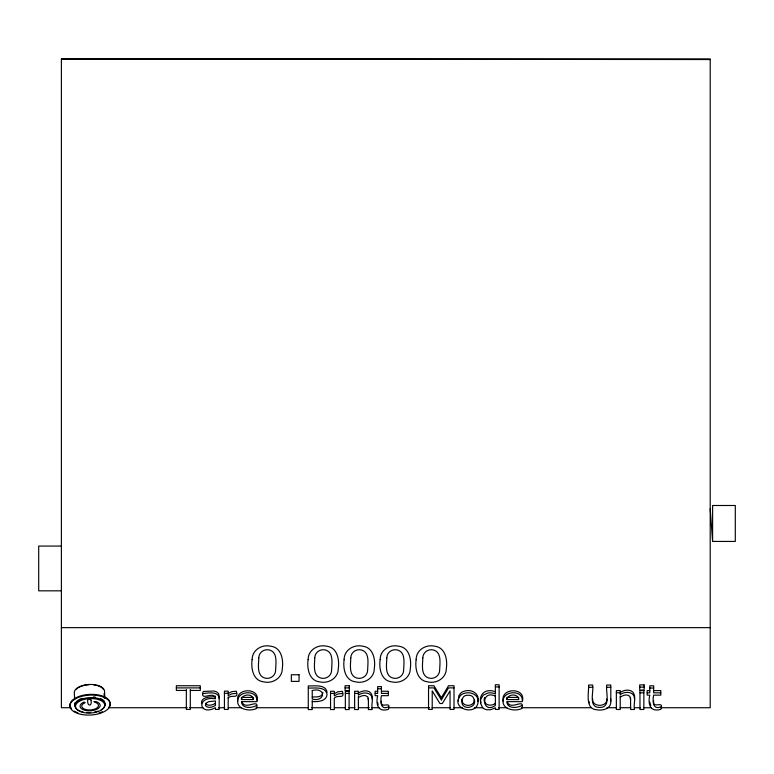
<?xml version="1.0" encoding="UTF-8"?>
<svg xmlns="http://www.w3.org/2000/svg" width="774" height="774" viewBox="0 0 774 774"><rect width="100%" height="100%" fill="white"/><g stroke="black" fill="none" stroke-linecap="round" stroke-linejoin="round"><path stroke-width="1.16" d="M610.647 701.051L610.802 698.903M477.926 701.128C479.754 694.172 472.246 689.305 466.016 690.814A8.891 6.434 0 0 0 460.917 692.924L458.856 695.613L458.334 701.07M606.729 698.98C607.774 707.465 591.52 707.436 592.691 698.903M474.094 700.112C474.278 707.639 460.898 706.836 462.039 699.212M484.563 697.519C482.076 704.63 490.813 707.252 495.37 703.343M322.942 692.44C322.516 697.606 315.927 696.948 312.241 696.939M241.459 699.561C242.146 693.823 253.146 693.156 253.262 699.561L241.459 699.561L241.459 697.403L253.262 697.403L253.262 699.561M506.835 699.561C507.521 693.823 518.522 693.156 518.638 699.561L506.835 699.561L506.835 697.403L518.638 697.403L518.638 699.561M441.354 697.732L448.523 685.745L454.009 685.745L454.009 709.429L450.062 709.429L450.062 690.882L442.312 703.508L439.913 703.508L432.221 690.882L432.221 709.429L428.535 709.429L428.535 685.745L433.924 685.745L441.354 697.732L441.354 699.889L433.924 687.902L428.535 687.902M441.354 699.889L448.523 687.902L454.009 687.902M85.111 702.705L84.008 702.076A10.081 4.983 -2.9 0 0 82.654 709.458A10.081 4.983 -2.9 0 0 97.514 708.916A10.081 4.983 -2.9 0 0 96.266 701.641L93.925 701.641L95.724 702.511A8.408 4.151 -2.9 0 1 96.344 708.365A8.408 4.151 -2.9 0 1 84.492 709.119A8.408 4.151 -2.9 0 1 83.873 703.276L84.753 702.86M228.195 697.964C231.6 694.065 239.234 699.609 236.263 691.211L231.784 691.666L228.195 693.523M334.291 693.659L337.87 691.801L342.36 691.346C345.33 699.744 337.687 694.191 334.291 698.1L334.291 709.564L330.537 709.564L330.537 691.259L334.291 691.259L334.291 695.816L337.87 693.959L342.36 693.504M358.372 693.049C361.506 690.921 365.744 690.002 369.275 691.695C375.08 695.487 370.775 704.117 372.149 709.564L368.395 709.564L368.395 698.206M620.226 692.44C623.467 690.244 627.84 689.295 631.487 691.037C637.476 694.955 633.035 703.866 634.448 709.487L630.578 709.487L630.578 697.771M215.433 703.305C212.686 705.046 208.061 706.488 205.565 703.634M358.372 697.509L361.274 696.097A6.405 4.634 0 0 1 365.434 695.623L367.679 696.755L368.395 700.364M620.226 697.045L623.225 695.584A6.608 4.789 0 0 1 627.511 695.1L629.833 696.261L630.578 699.996M203.233 693.63C208.293 692.894 218.471 690.969 219.168 698.39M215.433 696.648C210.809 696.968 200.698 696.474 201.55 703.653M70.966 707.726L61.398 707.726L61.398 58.921L710.203 58.921L710.203 707.726L660.948 707.726M712.602 541.432L735.3 541.432L735.3 505.499L712.602 505.499L712.602 541.432L710.203 508.721M61.398 546.067L38.7 546.067L38.7 590.833L61.398 590.833M61.398 627.646L710.203 627.646M495.37 686.935L499.124 686.935M639.711 687.119L644.123 687.119M588.608 687.264L592.691 687.264M606.729 687.264L610.802 687.264M176.356 687.902L200.282 687.902M345.088 687.893L349.364 687.893M308.284 688.038C314.128 688.396 325.844 686.025 327.054 694.53C326.435 701.476 317.572 701.873 312.241 701.544M649.792 688.028L653.662 688.028M377.664 688.773L381.418 688.773M186.34 690.447L176.356 690.447L176.356 685.745L200.282 685.745L200.282 690.447L190.298 690.447M312.241 690.495C326.657 687.002 325.109 702.434 312.241 699.096L312.241 690.485M649.792 690.592L647.17 690.592L647.17 695.149L649.792 695.149C647.577 704.514 650.421 712.428 660.793 709.342C664.508 699.473 652.298 709.864 653.662 700.847M653.662 690.592L660.793 690.592L660.793 695.149L653.662 695.149C652.434 700.634 652.637 710.455 660.793 706.817M377.664 691.259L375.129 691.259L375.129 695.671L377.664 695.671C375.525 704.746 378.273 712.419 388.325 709.419C391.925 699.86 380.092 709.922 381.418 701.186M381.418 691.259L388.325 691.259L388.325 695.671L381.418 695.671C380.218 700.992 380.421 710.503 388.325 706.972M616.356 692.817L620.226 692.817M639.972 692.817L643.852 692.817M647.17 692.817L649.792 692.817L649.792 685.803L653.662 685.803L653.662 692.817L660.793 692.817M224.441 693.281L228.195 693.281M330.537 693.417L334.291 693.417M345.349 693.417L349.103 693.417M354.618 693.417L358.372 693.417M375.129 693.417L377.664 693.417L377.664 686.615L381.418 686.615L381.418 693.417L388.325 693.417M256.494 705.491C251.86 708.171 241.817 709.052 241.459 701.641L256.92 701.641C261.273 687.099 234.764 687.389 237.831 701.186M521.87 705.491C517.235 708.171 507.193 709.052 506.835 701.641L522.295 701.641C526.649 687.099 500.139 687.389 503.206 701.186M109.231 707.726L187.25 707.726M189.659 707.726L202.923 707.726M218.607 707.726L224.634 707.726M228.253 707.726L241.517 707.726M255.991 707.726L307.839 707.726M311.458 707.726L330.75 707.726M334.368 707.726L345.214 707.726M348.832 707.726L354.86 707.726M358.478 707.726L369.333 707.726M371.743 707.726L378.979 707.726M388.625 707.726L429.657 707.726M432.076 707.726L450.187 707.726M453.806 707.726L462.262 707.726M474.336 707.726L482.783 707.726M498.485 707.726L506.931 707.726M521.424 707.726L591.259 707.726M606.874 707.726L616.491 707.726M620.09 707.726L630.907 707.726M634.506 707.726L640.514 707.726M644.123 707.726L651.331 707.726M61.398 58.921L710.203 59.55M236.263 693.369L231.784 693.823L228.195 695.681L228.195 691.124L224.441 691.124L224.441 709.429L228.195 709.429L228.195 696.958M495.37 696.194C480.722 688.908 481.525 714.934 495.37 705.501L495.37 695.197M507.328 701.97C510.743 711.025 525.391 697.21 521.87 708.452C514.313 712.283 499.491 708.761 503.739 697.906C507.164 690.611 522.247 690.766 522.295 700.17M241.943 701.97C245.368 711.025 260.006 697.21 256.494 708.452C248.928 712.283 234.116 708.761 238.353 697.906C241.778 690.611 256.862 690.766 256.92 700.17M650.789 705.54L649.792 702.153M378.089 704.824L377.664 702.463M588.772 701.089L589.266 702.898M481.012 702.927C478.835 697.751 482.308 691.405 487.988 690.824A10.13 7.334 0 0 1 495.37 691.772M327.054 692.372C325.844 683.868 314.128 686.238 308.284 685.88L308.284 709.564L312.241 709.564L312.241 700.528M215.433 698.283C214.292 690.04 199.305 702.492 203.233 691.472L213.914 690.998L216.759 691.937L218.568 693.659L219.168 696.232L219.168 709.429L215.433 709.429L215.433 707.717C198.783 716.637 195.977 695.526 215.433 698.806L215.433 696.126M634.448 698.67C634.593 691.346 624.608 690.959 620.226 694.665L620.226 690.592L616.356 690.592L616.356 709.487L620.226 709.487L620.226 695.942M372.149 699.077C372.294 691.985 362.609 691.617 358.372 695.207L358.372 691.259L354.618 691.259L354.618 709.564L358.372 709.564L358.372 696.552M104.858 697.877L104.509 691.105A15.122 7.479 -2.9 0 0 88.855 684.497A15.122 7.479 -2.9 0 0 74.314 692.798L74.652 699.57M104.113 693.446L104.345 698.071M104.693 704.998L104.519 701.534A15.122 7.479 -2.9 0 0 100.32 698.487M74.817 702.947L74.933 705.201M190.298 689.479L190.298 709.429L186.34 709.429L186.34 689.479M75.591 707.107A15.122 7.479 -2.9 0 1 78.116 700.209M78.967 699.686A15.122 7.479 -2.9 0 1 82.005 698.322M93.412 696.939A15.122 7.479 -2.9 0 1 95.299 697.142M105.138 703.508A15.122 7.479 -2.9 0 1 104.761 705.472M71.489 708.955A20.172 9.965 -2.9 0 1 89.861 694.384A20.172 9.965 -2.9 0 1 108.718 707.388M102.439 711.751A20.172 9.965 -2.9 0 1 99.091 712.922M77.903 712.786A20.172 9.965 -2.9 0 1 74.159 711.103M78.861 710.532A15.122 7.479 -2.9 0 1 79.616 700.083A15.122 7.479 -2.9 0 1 100.678 699.357A15.122 7.479 -2.9 0 1 101.142 709.758M98.105 711.122A15.122 7.479 -2.9 0 1 94.515 712.07M90.626 712.544A15.122 7.479 -2.9 0 1 86.698 712.506M83.002 711.974A15.122 7.479 -2.9 0 1 79.78 710.958M76.51 689.063A14.609 7.218 -2.9 0 1 77.893 687.951M78.716 687.438A14.609 7.218 -2.9 0 1 80.612 686.519M81.657 686.122A14.609 7.218 -2.9 0 1 88.875 684.748M93.896 684.903A14.609 7.218 -2.9 0 1 96.237 685.309M97.34 685.58A14.609 7.218 -2.9 0 1 103.368 689.295M252.131 659.68C250.873 668.291 253.03 680.636 263.528 681.836C272.467 684.042 282.394 678.159 282.326 668.388C283.584 659.777 281.378 647.49 270.929 646.251C261.999 644.045 252.053 649.908 252.131 659.68M308.11 659.68C306.852 668.291 309.01 680.636 319.517 681.836C328.447 684.042 338.373 678.159 338.306 668.388C339.563 659.777 337.358 647.49 326.909 646.251C317.979 644.045 308.033 649.908 308.11 659.68M344.12 659.68C342.863 668.291 345.02 680.636 355.527 681.836C364.457 684.042 374.384 678.159 374.316 668.388C375.584 659.777 373.378 647.49 362.919 646.251C353.999 644.045 344.043 649.908 344.12 659.68M380.14 659.68C378.883 668.291 381.031 680.636 391.538 681.836C400.468 684.042 410.394 678.159 410.326 668.388C411.594 659.777 409.388 647.49 398.929 646.251C390.009 644.045 380.053 649.908 380.14 659.68M416.151 659.68C414.893 668.291 417.051 680.636 427.548 681.836C436.478 684.042 446.404 678.159 446.346 668.388C447.604 659.777 445.398 647.49 434.94 646.251C426.019 644.045 416.064 649.908 416.151 659.68M258.787 657.958C258.69 664.479 256.455 675.489 264.718 678.024C270.01 679.582 275.554 675.866 275.631 670.245C275.747 663.715 277.972 652.569 269.681 650.044C264.36 648.506 258.797 652.308 258.787 657.958M314.766 657.958C314.67 664.479 312.435 675.489 320.697 678.024C325.999 679.582 331.543 675.866 331.62 670.245C331.736 663.715 333.952 652.569 325.661 650.044C320.339 648.506 314.776 652.308 314.766 657.958M350.786 657.958C350.68 664.479 348.445 675.489 356.717 678.024C362.009 679.582 367.553 675.866 367.631 670.245C367.747 663.715 369.962 652.569 361.671 650.044C356.35 648.506 350.786 652.308 350.786 657.958M386.797 657.958C386.69 664.479 384.455 675.489 392.728 678.024C398.02 679.582 403.564 675.866 403.641 670.245C403.757 663.715 405.973 652.569 397.681 650.044C392.36 648.506 386.807 652.308 386.797 657.958M422.807 657.958C422.701 664.479 420.466 675.489 428.738 678.024C434.03 679.582 439.574 675.866 439.651 670.245C439.767 663.715 441.983 652.569 433.701 650.044C428.37 648.506 422.817 652.308 422.807 657.958M610.802 701.128C611.518 708.471 602.975 710.9 597.16 709.826C584.612 709.255 588.975 692.827 588.608 685.038L592.691 685.038C593.958 691.492 587.959 707.92 599.695 707.426C611.441 707.9 605.481 691.521 606.729 685.038L610.802 685.038L610.802 701.128M478.1 701.37C477.51 717.372 448.562 708.326 460.917 695.081A8.891 6.434 0 0 1 466.016 692.972C471.443 691.85 478.496 695.052 478.1 701.37M480.606 699.503L480.567 703.402L482.715 707.726A7.16 5.186 0 0 0 486.952 709.748L490.697 709.729L495.37 707.784L495.37 709.429L499.124 709.429L499.124 684.777L495.37 684.777L495.37 693.93A10.13 7.334 0 0 0 487.988 692.982L483.266 695.091L480.606 699.503M90.993 700.083C92.522 706.614 87.056 706.788 87.636 700.267A1.683 0.832 -2.9 0 1 89.262 699.348A1.683 0.832 -2.9 0 1 90.993 700.083M462.436 698.632C458.034 712.322 481.418 708.626 472.643 696.706A5.05 3.657 0 0 0 469.528 695.275L466.77 695.275A5.079 3.676 0 0 0 463.626 696.706L462.436 698.632M205.536 703.479L205.565 705.791C208.061 708.645 212.686 707.204 215.433 705.462L215.433 700.973L208.748 701.641L205.536 703.479M299.054 674.744L291.353 674.744L291.353 681.391L299.054 681.391L299.054 674.744M644.123 684.893L639.711 684.893L639.711 690.031L644.123 690.031L644.123 684.893M349.364 685.735L345.088 685.735L345.088 690.708L349.364 690.708L349.364 685.735M643.852 690.592L639.972 690.592L639.972 709.487L643.852 709.487L643.852 690.592M349.103 691.259L345.349 691.259L345.349 709.564L349.103 709.564L349.103 691.259M77.942 713.512A20.172 9.965 -2.9 0 0 110.072 705.549A20.172 9.965 -2.9 0 0 82.199 696.203A20.172 9.965 -2.9 0 0 77.942 713.512M80.167 711.49A14.609 7.218 -2.9 0 0 104.335 706.894A14.609 7.218 -2.9 0 0 85.817 699.067A14.609 7.218 -2.9 0 0 80.167 711.49"/></g></svg>
